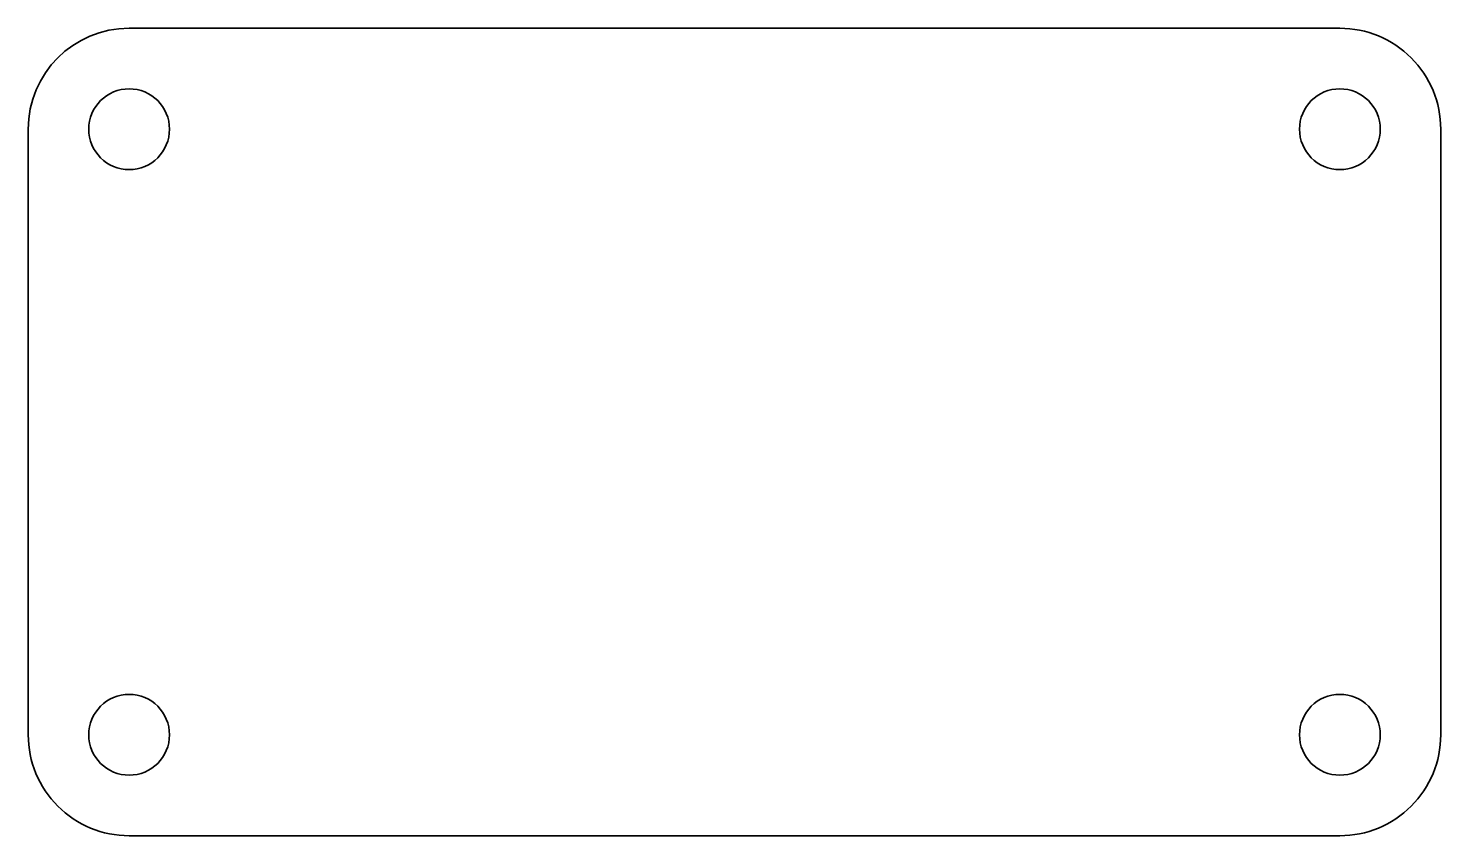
# Model space of a CAD drawing. Extents: x 76 to 216, y 72 to 152.
import ezdxf

# ---------------------------------------------------------------- set-up
doc = ezdxf.new("R2010")
doc.units = 0

msp = doc.modelspace()

# ---------------------------------------------------------------- linework, layer by layer
at = {"color": 7, "lineweight": 35}
for p, q in [((206.320175, 151.997604), (86.320175, 151.997604)), ((76.320175, 141.997604), (76.320175, 81.997604)), ((216.320175, 81.997604), (216.320175, 141.997604)), ((86.320175, 71.997604), (206.320175, 71.997604))]:
    msp.add_line(p, q, dxfattribs=at)
for centre in [(86.320175, 141.997604), (206.320175, 141.997604), (86.320175, 81.997604), (206.320175, 81.997604)]:
    msp.add_circle(centre, 4, dxfattribs=at)
for centre, start, end in [((86.320175, 141.997604), 90.000003, 179.999995), ((206.320175, 141.997604), 0, 90.000003), ((86.320175, 81.997604), 179.999995, 269.999997), ((206.320175, 81.997604), 269.999997, 360)]:
    msp.add_arc(centre, 10, start, end, dxfattribs=at)

doc.saveas('drawing.dxf')
